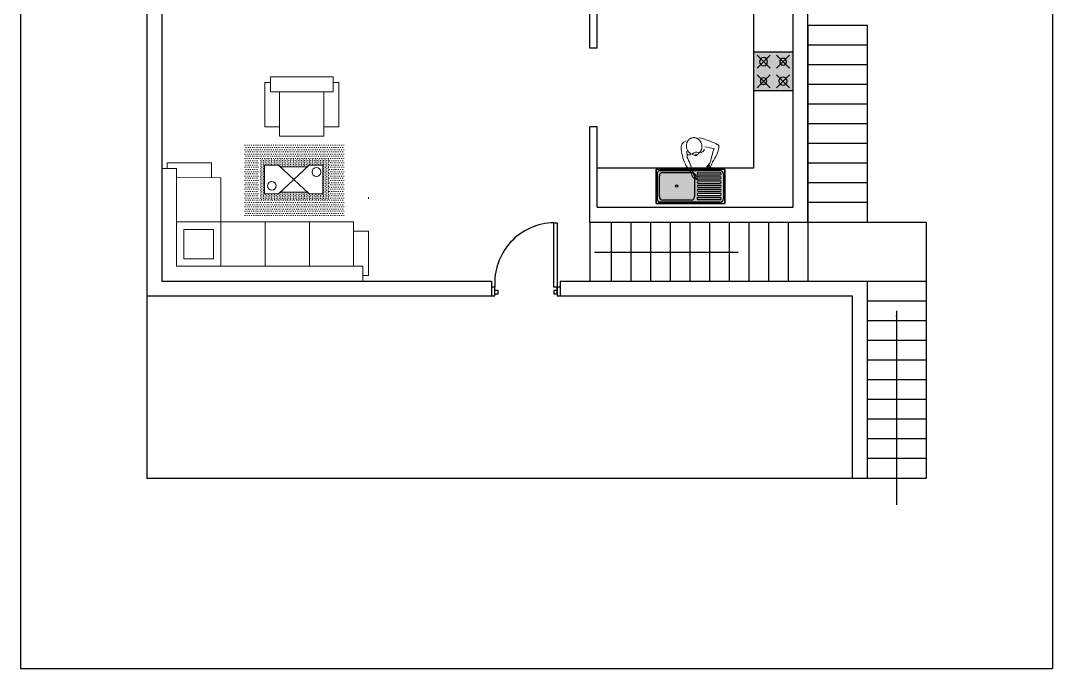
# Model space of a CAD drawing. Extents: x -454308 to 890911, y -14103 to 1343694.
# Drawn here: x 202507 to 203136, y 659373 to 659768 of the extents above; entities that cross this region are included whole.
import ezdxf

# ---------------------------------------------------------------- set-up
doc = ezdxf.new("R2010")
doc.units = 0
doc.header["$MEASUREMENT"] = 0
for name, color, linetype in [('A-Door', 144, 'Continuous'), ('ELE', 7, 'Continuous'), ('FURN', 250, 'Continuous')]:
    doc.layers.add(name, color=color, linetype=linetype)
for name, color, linetype, lineweight in [('A-FURN', 35, 'Continuous', 5), ('A-Wall', 7, 'Continuous', 30), ('AR_Mobiliario', 211, 'Continuous', 25), ('Mobiliario', 7, 'Continuous', 9), ('PUERTAS', 7, 'Continuous', 20), ('texturas', 253, 'Continuous', 9)]:
    doc.layers.add(name, color=color, linetype=linetype, lineweight=lineweight)
doc.styles.add('AA_03.50', font='ARIALN.TTF', dxfattribs={"height": 8})
doc.dimstyles.new('AA_03.50', dxfattribs={"dimtxt": 9, "dimasz": 3.25, "dimexe": 1.75, "dimexo": 3.375, "dimgap": 0.09, "dimtad": 0, "dimdec": 0, "dimzin": 3, "dimdsep": 46, "dimlunit": 4, "dimtxsty": 'AA_03.50', "dimblk": 'DOTSMALL', "dimcen": 0.09, "dimclre": 7, "dimadec": 0, "dimazin": 0, "dimtfac": 1, "dimtdec": 0, "dimtofl": 0, "dimtmove": 0, "dimatfit": 3, "dimfxl": 1, "dimtolj": 1, "dimtzin": 0, "dimlwd": -1, "dimarcsym": 0})

# ---------------------------------------------------------------- blocks, each defined once
blk = doc.blocks.new('_DotSmall')
at = {"color": 0, "linetype": 'ByBlock', "const_width": 0.5}
blk.add_lwpolyline([(-0.0625, 0, 1), (0.0625, 0, 1)], format="xyb", close=True, dxfattribs=at)
blk = doc.blocks.new('mesa')
at = {"layer": 'Mobiliario'}
for p, q in [((0.08435231062054527, 12.41471870232449), (0.334352310620659, 12.41471870232451)), ((0.08435231062063053, 11.89524450139048), (0.08435231062063053, 12.41471870232449)), ((0.8882378710083287, 11.89524450139044), (0.3343523106206305, 12.41471870232448)), ((0.334352310620659, 11.89524450139047), (0.8882378710082435, 12.41471870232449)), ((0.3663395908007772, 12.38471870232449), (0.8562505908280968, 12.38471870232449)), ((0.8882378710082435, 12.41471870232449), (1.138237871008243, 12.41471870232451)), ((1.138237871008243, 12.41471870232451), (1.1382378710083, 11.89524450139047)), ((0.3343523106206874, 11.89524450139048), (0.08435231062063053, 11.89524450139048)), ((0.8562505908282105, 11.92524450139047), (0.3663395908008056, 11.92524450139048)), ((1.1382378710083, 11.89524450139047), (0.8882378710083572, 11.89524450139046))]:
    blk.add_line(p, q, dxfattribs=at)
for centre in [(0.2156918921400006, 12.26840698894974), (1.020807625697898, 12.01914709373848)]:
    blk.add_circle(centre, 0.07937742498779699, dxfattribs=at)
blk = doc.blocks.new('gjgjsgf')
at = {"layer": 'Mobiliario'}
for p, q in [((-0.125063753512336, 0.07493621395498168), (-0.7250636754338302, 0.07463011901741085)), ((-0.7250636754338302, 0.07463011901743927), (-0.7249361358765327, -0.1253698484499068)), ((-0.05, 0), (-0.2499999674673745, -0.0001275395572974958)), ((-0.1249999837336873, -6.376977864874789e-05), (-0.125063753512336, 0.07493621395498168)), ((-0.1249999837336873, -6.376977864874789e-05), (-0.125063753512336, 0.07493621395498168)), ((-0.04956636550507483, -0.8499998893888971), (-0.05, 0)), ((-0.2499361976887258, -0.1251275232909848), (-0.84993611961022, -0.1254336182285272)), ((-0.2499361976887258, -0.1251275232909848), (-0.84993611961022, -0.1254336182285272)), ((-0.2499361976887258, -0.1251275232909848), (-0.84993611961022, -0.1254336182285272)), ((-0.84993611961022, -0.1254336182285272), (-0.2499361976887258, -0.1251275232909848)), ((-0.84993611961022, -0.1254336182285272), (-0.2499361976887258, -0.1251275232909848)), ((-0.2499361976887258, -0.1251275232909848), (-0.84993611961022, -0.1254336182285272)), ((-0.84993611961022, -0.1254336182285272), (-0.2499361976887258, -0.1251275232909848)), ((-0.2499361976887258, -0.1251275232909848), (-0.84993611961022, -0.1254336182285272)), ((-0.84993611961022, -0.1254336182285272), (-0.849630024672706, -0.7254335401501066)), ((-0.2499361976887258, -0.1251275232909848), (-0.2499999674672608, -0.0001275395572974958)), ((-0.2499361976887258, -0.1251275232909848), (-0.2499999674672608, -0.0001275395572974958)), ((-0.2495663329724493, -0.8501274289461946), (-0.2499361976887258, -0.1251275232909848)), ((-0.2496301027510981, -0.7251274452125358), (-0.2499361976887258, -0.1251275232909848)), ((-0.849630024672706, -0.7254335401501066), (-0.2496301027510981, -0.7251274452125358)), ((-0.849630024672706, -0.7254335401501066), (-0.2496301027510981, -0.7251274452125358)), ((-0.2496301027510981, -0.7251274452125358), (-0.849630024672706, -0.7254335401501066)), ((-0.7246300409390187, -0.7253697703714295), (-0.7245025013817212, -0.9253697378387471)), ((-0.2495663329724493, -0.8501274289461946), (-0.2496301027510981, -0.7251274452125358)), ((-0.7245025013817212, -0.9253697378388039), (-0.1245025794601133, -0.9250636429012047)), ((-0.2495663329724493, -0.8501274289461946), (-0.04956636550507483, -0.8499998893888971)), ((-0.1245025794601133, -0.9250636429011763), (-0.1245663492387621, -0.8500636591675459))]:
    blk.add_line(p, q, dxfattribs=at)
blk = doc.blocks.new('FGDG')
at = {"layer": 'texturas'}
h = blk.add_hatch(dxfattribs=at)
h.set_pattern_fill('DOTS,_O', color=256, scale=0.8437500000836319, angle=360)
h.set_pattern_definition([(360, (192367.1209193, 638090.5605623324), (0.6697265625663827, -1.339453125132765), [0, -1.339453125132765])])
h.paths.add_polyline_path([(202324.8030693877, 659841.625942769), (202324.8030693877, 659817.3436884851), (202367.1217070563, 659817.3436884851), (202367.1217070563, 659841.625942769)], flags=16)
h.paths.add_polyline_path([(202355.3092070533, 659838.2509427696), (202354.2296363536, 659837.2384427668), (202337.695140096, 659837.2384427668), (202336.6155693907, 659838.2509427696), (202328.1780693885, 659838.2509427696), (202328.1780693885, 659820.7186884873), (202336.6155693907, 659820.7186884873), (202337.695140096, 659821.731188486), (202354.2296363536, 659821.731188486), (202355.3092070533, 659820.7186884873), (202363.7467070555, 659820.7186884873), (202363.7467070555, 659838.2509427696)], flags=0)
h.paths.add_polyline_path([(202359.7834362729, 659831.390242182, 1), (202359.7834362729, 659836.7482183684, 1)], flags=0)
h.paths.add_polyline_path([(202332.6107802645, 659828.3356969057, 1), (202332.6107802645, 659822.9777207192, 1)], flags=0)
h.paths.add_polyline_path([(202315.9617230712, 659807.2405328454), (202376.7186602179, 659807.2405328454), (202376.7186602179, 659851.1717279769), (202315.9617230712, 659851.1700097342)])
h = blk.add_hatch(dxfattribs=at)
h.set_pattern_fill('DOTS,_O', color=256, scale=0.6075000000602149, angle=809.9999999999999)
h.set_pattern_definition([(270, (192367.1209193, 638090.5605623324), (-0.9644062500955909, -0.482203125047796), [0, -0.9644062500955911])])
h.paths.add_polyline_path([(202367.1217070563, 659841.625942769), (202367.1217070563, 659817.3436884851), (202324.8030693877, 659817.3436884851), (202324.8030693877, 659841.625942769)])
h.paths.add_polyline_path([(202355.3092070533, 659838.2509427696), (202354.2296363536, 659837.2384427668), (202337.695140096, 659837.2384427668), (202336.6155693907, 659838.2509427696), (202328.1780693885, 659838.2509427696), (202328.1780693885, 659820.7186884873), (202336.6155693907, 659820.7186884873), (202337.695140096, 659821.731188486), (202354.2296363536, 659821.731188486), (202355.3092070533, 659820.7186884873), (202363.7467070555, 659820.7186884873), (202363.7467070555, 659838.2509427696)], flags=16)
h.paths.add_polyline_path([(202359.7834362729, 659831.390242182, 1), (202359.7834362729, 659836.7482183684, 1)], flags=0)
h.paths.add_polyline_path([(202332.6107802645, 659828.3356969057, 1), (202332.6107802645, 659822.9777207192, 1)], flags=0)
at = {"layer": 'Mobiliario'}
for p, q in [((202265.4510285639, 659767.6190553883), (202265.4600604501, 659836.2830977924)), ((202265.4600604501, 659836.2830977924), (202274.4781487671, 659836.2773492835)), ((202268.8531494921, 659836.280218923), (202268.8560191372, 659839.6552181933)), ((202268.8531494921, 659836.280218923), (202268.8560191372, 659839.6552181933)), ((202268.8560191372, 659839.6552181933), (202295.8560156237, 659839.6414439185)), ((202274.4477165298, 659776.624794449), (202274.4781487671, 659836.2773492835)), ((202295.8560156237, 659839.6414439185), (202295.8502763446, 659830.6414453816)), ((202301.4752756197, 659830.6385757364), (202274.4752791276, 659830.6523500113)), ((202274.4752791276, 659830.6523500113), (202301.4752756197, 659830.6385757364)), ((202301.4752756197, 659830.6385757364), (202274.4752791276, 659830.6523500113)), ((202274.4752791276, 659830.6523500113), (202301.4752756197, 659830.6385757364)), ((202301.4752756141, 659830.638575742), (202274.4752791276, 659830.6523500071)), ((202274.4752791276, 659830.6523500071), (202301.4752756141, 659830.638575742)), ((202274.4752791276, 659830.6523500071), (202301.4752756141, 659830.638575742)), ((202274.4752791276, 659830.6523500071), (202301.4752756141, 659830.638575742)), ((202301.4752756197, 659830.6385757364), (202301.461501342, 659803.63857925)), ((202301.4752756141, 659830.638575742), (202301.4752756197, 659830.6385757364)), ((202301.461501342, 659803.63857925), (202274.4615048555, 659803.6523535248)), ((202301.461501342, 659803.63857925), (202274.4615048555, 659803.6523535248)), ((202274.4615048555, 659803.6523535248), (202301.461501342, 659803.63857925)), ((202328.4614978341, 659803.6523535248), (202301.461501342, 659803.63857925)), ((202301.461501342, 659803.63857925), (202301.4752756197, 659776.6385827635)), ((202355.4614943261, 659803.6661277997), (202328.4614978341, 659803.6523535248)), ((202328.4614978341, 659803.6523535248), (202328.4752721061, 659776.6523570383)), ((202328.4752721061, 659776.6523570383), (202328.4614978341, 659803.6523535248)), ((202382.4614908126, 659803.6799020647), (202355.4614943261, 659803.6661277997)), ((202355.4614943261, 659803.6661277997), (202355.4752685982, 659776.6661313034)), ((202355.4752685982, 659776.6661313034), (202355.4614943261, 659803.6661277997)), ((202382.4752650902, 659776.6799055783), (202382.4614908126, 659803.6799020647)), ((202391.4643589903, 659798.0606420856), (202382.4643604521, 659798.0549027967)), ((202391.478133268, 659771.060645588), (202391.4643589903, 659798.0606420856)), ((202274.4477165298, 659776.624794449), (202388.1002939366, 659776.6247944601)), ((202388.1060361437, 659767.6190553883), (202388.1002939366, 659776.6247944601)), ((202388.1031339936, 659771.0577759498), (202391.478133268, 659771.060645588)), ((202265.4510285639, 659767.6190553883), (202388.1060361437, 659767.6190553883))]:
    blk.add_line(p, q, dxfattribs=at)
blk.add_lwpolyline([(202278.9477165254, 659781.1247944543), (202296.9615013464, 659781.1247944543), (202296.9615013464, 659799.138579246), (202278.9477165254, 659799.138579246)], close=True, dxfattribs=at)
at = {"layer": 'PUERTAS'}
blk.add_line((202391.4658337694, 659818.8065553957), (202391.4658337694, 659817.6815553941), dxfattribs=at)
at = {"layer": 'AR_Mobiliario'}
for name, p, xscale, yscale, zscale, rotation in [('gjgjsgf', (202369.9724573804, 659894.2549340123), -45.00000000446035, 45.00000000446035, 45.00000000446035, 270.0292299092127), ('mesa', (202325.3311789029, 660239.7154447313), -33.75000000334527, 33.75000000334527, 33.75000000334527, 180)]:
    blk.add_blockref(name, p, dxfattribs=dict(at, xscale=xscale, yscale=yscale, zscale=zscale, rotation=rotation))
blk = doc.blocks.new('A$C2FF36649')
at = {"layer": 'FURN', "ltscale": 5}
h = blk.add_hatch(color=252, dxfattribs=at)
h.set_gradient(color1=(132, 132, 132), rotation=89.99999999999996, one_color=1, tint=1, name='CYLINDER')
h.paths.add_polyline_path([(23.6293699095404, -1.27793573483e-05), (23.62936990955495, 23.62940410603552), (-4.78735018987e-05, 23.62940410825467), (-4.78735164506e-05, -1.27771381813e-05)])
at = {"layer": 'FURN'}
for p, q in [((23.62936990955495, 23.62940410603552), (-4.78735018987e-05, 23.62940410825467)), ((-4.78735018987e-05, 23.62940410825467), (-4.78735164506e-05, -1.27771381813e-05)), ((1.969070200284475, 13.78381373932279), (9.845542495415428, 21.66028603445375)), ((1.969070200284475, 21.66028603445375), (9.845542495415428, 13.78381373932279)), ((21.66025093810458, 21.66028603445375), (13.78377864297363, 13.78381373932279)), ((21.66025093810458, 13.78381373932279), (13.78377864297363, 21.66028603445375)), ((23.6293699095404, -1.27793573483e-05), (23.62936990955495, 23.62940410603552)), ((1.969070200255373, 1.969105296626366), (9.845542495386324, 9.845577591757321)), ((1.969070200255373, 9.845577591757321), (9.845542495386324, 1.969105296626366)), ((21.66025093809003, 1.969105296626366), (13.78377864295908, 9.845577591757321)), ((21.66025093809003, 9.845577591757321), (13.78377864295908, 1.969105296626366)), ((-4.78735164506e-05, -1.27771381813e-05), (23.6293699095404, -1.27793573483e-05))]:
    blk.add_line(p, q, dxfattribs=at)
for centre, radius in [((5.907306347842677, 17.72204988688827), 2.027331139159969), ((17.72201479054638, 17.72204988688827), 2.460688607613357), ((5.907306347828122, 5.907341444191843), 2.460688607613357), ((17.72201479051728, 5.907341444191843), 2.027331139159969)]:
    blk.add_circle(centre, radius, dxfattribs=at)
blk = doc.blocks.new('rtrttet')
at = {"layer": 'FURN', "ltscale": 5}
h = blk.add_hatch(color=252, dxfattribs=at)
h.set_gradient(color1=(132, 132, 132), rotation=89.99999999999996, one_color=1, tint=1, name='CURVED')
edge = h.paths.add_edge_path(flags=16)
edge.add_line((50990.56004541033, -3347.328410503327), (50990.56004541033, -3359.910334155564))
edge.add_arc((50991.15078083245, -3359.910334155564), 0.5907354221348183, 180, 360)
edge.add_line((50991.7415162546, -3359.910334155564), (50991.7415162546, -3347.328410503327))
edge.add_arc((50991.15078083245, -3347.328410503327), 0.5907354221348183, 0, 180)
edge = h.paths.add_edge_path(flags=16)
edge.add_line((50992.92298709886, -3347.328410503327), (50992.92298709886, -3359.910334155564))
edge.add_arc((50993.51372252098, -3359.910334155564), 0.5907354221348183, 180, 360)
edge.add_line((50994.10445794313, -3359.910334155564), (50994.10445794313, -3347.328410503327))
edge.add_arc((50993.51372252098, -3347.328410503327), 0.5907354221348183, 0, 180)
edge = h.paths.add_edge_path(flags=16)
edge.add_line((50995.28592878741, -3347.328410503327), (50995.28592878741, -3359.910334155564))
edge.add_arc((50995.87666420952, -3359.910334155564), 0.5907354221348183, 180, 360)
edge.add_line((50996.46739963167, -3359.910334155564), (50996.46739963167, -3347.328410503327))
edge.add_arc((50995.87666420952, -3347.328410503327), 0.5907354221348183, 0, 180)
edge = h.paths.add_edge_path(flags=16)
edge.add_line((50997.64887047594, -3347.328410503327), (50997.64887047594, -3359.910334155564))
edge.add_arc((50998.23960589809, -3359.910334155564), 0.5907354221348183, 180, 360)
edge.add_line((50998.83034132022, -3359.910334155564), (50998.83034132022, -3347.328410503327))
edge.add_arc((50998.23960589809, -3347.328410503327), 0.5907354221348183, 0, 180)
edge = h.paths.add_edge_path(flags=16)
edge.add_line((50989.37857456606, -3347.328410503327), (50989.37857456606, -3359.910334155564))
edge.add_arc((50988.78783914392, -3359.910334155564), 0.5907354221348183, -180, 0, ccw=False)
edge.add_line((50988.19710372178, -3359.910334155564), (50988.19710372178, -3347.328410503327))
edge.add_arc((50988.78783914392, -3347.328410503327), 0.5907354221348183, 0, 180, ccw=False)
edge = h.paths.add_edge_path(flags=16)
edge.add_line((50987.01563287752, -3347.328410503327), (50987.01563287752, -3359.910334155564))
edge.add_arc((50986.42489745539, -3359.910334155564), 0.5907354221348183, -180, 0, ccw=False)
edge.add_line((50985.83416203325, -3359.910334155564), (50985.83416203325, -3347.328410503327))
edge.add_arc((50986.42489745539, -3347.328410503327), 0.5907354221348183, 0, 180, ccw=False)
edge = h.paths.add_edge_path()
edge.add_line((51000.09801564757, -3325.312846690668), (51000.09801564757, -3359.787715925591))
edge.add_arc((50998.12889757379, -3359.787715925591), 1.969118073782724, -90, 0, ccw=False)
edge.add_line((50998.12889757379, -3361.756833999378), (50983.95124744254, -3361.756833999378))
edge.add_arc((50983.95124744254, -3359.787715925591), 1.969118073782724, 180, 270, ccw=False)
edge.add_line((50981.98212936877, -3359.787715925591), (50981.98212936877, -3325.312846690668))
edge.add_arc((50983.16360021303, -3325.312846690668), 1.181470844269636, 90, 180, ccw=False)
edge.add_line((50983.16360021303, -3324.131375846385), (50998.9165448033, -3324.131375846385))
edge.add_arc((50998.9165448033, -3325.312846690668), 1.181470844269636, 0, 90, ccw=False)
edge = h.paths.add_edge_path(flags=16)
edge.add_line((50984.65269118897, -3347.328410503327), (50984.65269118897, -3359.910334155564))
edge.add_arc((50984.07785513079, -3347.312511139378), 0.5750558960384421, 358.4156626171143, 541.5843373828856)
edge.add_arc((50984.07785513079, -3359.926233519499), 0.5750558960384421, 178.4156626171142, 361.5843373828858)
edge.add_line((50983.5030190726, -3347.335673492086), (50983.5030190726, -3359.910334155564))
h = blk.add_hatch(color=252, dxfattribs=at)
h.set_gradient(color1=(132, 132, 132), rotation=89.99999999999996, one_color=1, tint=1, name='CURVED')
edge = h.paths.add_edge_path()
edge.add_line((50999.21622282836, -3327.1003559008), (50999.21622282836, -3343.247124105828))
edge.add_arc((50997.24710475459, -3343.247124105828), 1.969118073782724, -90, 0, ccw=False)
edge.add_line((50997.24710475459, -3345.216242179598), (50985.43239631189, -3345.216242179598))
edge.add_arc((50985.43239631189, -3343.247124105828), 1.969118073782724, 180, 270, ccw=False)
edge.add_line((50983.46327823809, -3343.247124105828), (50983.46327823809, -3327.1003559008))
edge.add_arc((50985.43239631189, -3327.1003559008), 1.969118073782724, 90, 180, ccw=False)
edge.add_line((50985.43239631189, -3325.131237827027), (50997.24710475459, -3325.131237827027))
edge.add_arc((50997.24710475459, -3327.1003559008), 1.969118073782724, 0, 90, ccw=False)
at = {"layer": 'ELE'}
blk.add_lwpolyline([(51000.88566287708, -3323.343728616881), (50981.19448213926, -3323.343728616881), (50981.19448213926, -3362.544481228896), (51000.88566287708, -3362.544481228896)], close=True, dxfattribs=at)
blk.add_circle((50991.20272050669, -3334.973535494666), 0.6792338294544606, dxfattribs=at)
at = {"layer": 'FURN'}
for p, q in [((50981.19448213926, -3323.343728616881), (51000.88566287708, -3323.343728616881)), ((50981.19448213926, -3362.544481228896), (50981.19448213926, -3323.343728616881)), ((51000.88566287708, -3323.343728616881), (51000.88566287708, -3362.544481228896)), ((50981.98212936877, -3359.787715925591), (50981.98212936877, -3325.312846690668)), ((50983.16360021303, -3324.131375846385), (50998.9165448033, -3324.131375846385)), ((50983.16360021303, -3343.247124105828), (50983.16360021303, -3327.1003559008)), ((50983.16360021303, -3343.247124105828), (50983.16360021303, -3327.1003559008)), ((50985.13271828683, -3325.131237827027), (50996.94742672952, -3325.131237827027)), ((50985.13271828683, -3325.131237827027), (50996.94742672952, -3325.131237827027)), ((50998.9165448033, -3327.1003559008), (50998.9165448033, -3343.247124105828)), ((50998.9165448033, -3327.1003559008), (50998.9165448033, -3343.247124105828)), ((51000.09801564757, -3325.312846690668), (51000.09801564757, -3359.787715925591)), ((50983.5030190726, -3347.335673492086), (50983.5030190726, -3359.910334155564)), ((50996.94742672952, -3345.216242179598), (50985.13271828683, -3345.216242179598)), ((50996.94742672952, -3345.216242179598), (50985.13271828683, -3345.216242179598)), ((51000.88566287708, -3362.544481228896), (50981.19448213926, -3362.544481228896)), ((50998.12889757379, -3361.756833999378), (50983.95124744254, -3361.756833999378))]:
    blk.add_line(p, q, dxfattribs=at)
at = {"layer": 'FURN', "color": 0}
for p, q in [((50984.65269118897, -3347.328410503327), (50984.65269118897, -3359.910334155564)), ((50985.83416203325, -3347.328410503327), (50985.83416203325, -3359.910334155564)), ((50987.01563287752, -3347.328410503327), (50987.01563287752, -3359.910334155564)), ((50988.19710372178, -3347.328410503327), (50988.19710372178, -3359.910334155564)), ((50989.37857456606, -3347.328410503327), (50989.37857456606, -3359.910334155564)), ((50990.56004541033, -3347.328410503327), (50990.56004541033, -3359.910334155564)), ((50991.7415162546, -3347.328410503327), (50991.7415162546, -3359.910334155564)), ((50992.92298709886, -3347.328410503327), (50992.92298709886, -3359.910334155564)), ((50994.10445794313, -3347.328410503327), (50994.10445794313, -3359.910334155564)), ((50995.28592878741, -3347.328410503327), (50995.28592878741, -3359.910334155564)), ((50996.46739963167, -3347.328410503327), (50996.46739963167, -3359.910334155564)), ((50997.64887047594, -3347.328410503327), (50997.64887047594, -3359.910334155564)), ((50998.83034132022, -3347.328410503327), (50998.83034132022, -3359.910334155564))]:
    blk.add_line(p, q, dxfattribs=at)
at = {"layer": 'FURN'}
for centre, radius, start, end in [((50983.16360021303, -3325.312846690668), 1.181470844269636, 90, 180), ((50985.13271828683, -3327.1003559008), 1.969118073782724, 90, 180), ((50985.13271828683, -3327.1003559008), 1.969118073782724, 90, 180), ((50996.94742672952, -3327.1003559008), 1.969118073782724, 0, 90), ((50996.94742672952, -3327.1003559008), 1.969118073782724, 0, 90), ((50998.9165448033, -3325.312846690668), 1.181470844269636, 0, 90), ((50985.13271828683, -3343.247124105828), 1.969118073782724, 180, 270), ((50985.13271828683, -3343.247124105828), 1.969118073782724, 180, 270), ((50984.07785513079, -3347.312511139378), 0.5750558960384421, 358.4156626171143, 181.5843373828857), ((50986.42489745539, -3347.328410503327), 0.5907354221348183, 0, 180), ((50988.78783914392, -3347.328410503327), 0.5907354221348183, 0, 180), ((50991.15078083245, -3347.328410503327), 0.5907354221348183, 0, 180), ((50993.51372252098, -3347.328410503327), 0.5907354221348183, 0, 180), ((50995.87666420952, -3347.328410503327), 0.5907354221348183, 0, 180), ((50996.94742672952, -3343.247124105828), 1.969118073782724, 270, 0), ((50996.94742672952, -3343.247124105828), 1.969118073782724, 270, 0), ((50998.23960589809, -3347.328410503327), 0.5907354221348183, 0, 180), ((50983.95124744254, -3359.787715925591), 1.969118073782724, 180, 270), ((50984.07785513079, -3359.926233519499), 0.5750558960384421, 178.4156626171142, 1.584337382885721), ((50986.42489745539, -3359.910334155564), 0.5907354221348183, 180, 0), ((50988.78783914392, -3359.910334155564), 0.5907354221348183, 180, 0), ((50991.15078083245, -3359.910334155564), 0.5907354221348183, 180, 0), ((50993.51372252098, -3359.910334155564), 0.5907354221348183, 180, 0), ((50995.87666420952, -3359.910334155564), 0.5907354221348183, 180, 0), ((50998.23960589809, -3359.910334155564), 0.5907354221348183, 180, 0), ((50998.12889757379, -3359.787715925591), 1.969118073782724, 270, 0)]:
    blk.add_arc(centre, radius, start, end, dxfattribs=at)
blk = doc.blocks.new('pessoa_2')
at = {"layer": 'A-FURN', "lineweight": 0}
blk.add_line((0.0082905000000153, -0.3430909438627481), (0.0082905000000153, -0.35964674386274), dxfattribs=at)
for points in [[(0.0715221000000099, -0.3285088438627497), (0.0725568000000152, -0.3276577438627441), (0.0785391000000146, -0.3222931438627512), (0.0840813000000083, -0.3165535438627387), (0.0891723000000155, -0.310485743862742), (0.0938055000000162, -0.3041347438627469), (0.09797880000000699, -0.2975416438627434), (0.1016937000000126, -0.2907439438627506), (0.1049532000000113, -0.2837755438627454), (0.1077624000000128, -0.2766670438627443), (0.1101267000000092, -0.2694445438627468), (0.1120515000000068, -0.2621323438627456), (0.1135428000000047, -0.2547511438627481), (0.1146042000000023, -0.247320743862744), (0.1152399000000059, -0.2398579438627451), (0.115451400000012, -0.2323792438627521), (0.1152399000000059, -0.2249008438627413), (0.1146045000000129, -0.2174380438627423), (0.1135431000000153, -0.2100073438627419), (0.1120521000000139, -0.2026264438627408), (0.1101273000000162, -0.1953139438627431), (0.1077633000000162, -0.1880917438627421), (0.1049541000000147, -0.1809829438627446), (0.1016946000000161, -0.1740145438627394), (0.0979800000000069, -0.1672168438627466), (0.093806700000016, -0.1606237438627431), (0.0891735000000154, -0.1542724438627516), (0.0840828000000045, -0.1482046438627407), (0.0785406000000109, -0.142464743862746), (0.0725583000000114, -0.1371001438627388), (0.0661533000000105, -0.1321603438627505), (0.0593499000000151, -0.1276951438627378), (0.0521793000000059, -0.123754643862739), (0.04468080000000901, -0.1203862438627397), (0.0369018000000097, -0.1176328438627507), (0.0288954000000104, -0.1155325438627415), (0.0207225000000051, -0.1141147438627428), (0.0124473000000052, -0.1134004438627443), (0.0041376000000071, -0.1134001438627479), (-0.0041375999999929, -0.11411414386275), (-0.0123104999999839, -0.1155316438627523), (-0.0203168999999832, -0.1176319438627473), (-0.0280961999999931, -0.1203850438627398), (-0.0355943999999937, -0.1237531438627428), (-0.042765299999985, -0.1276933438627452), (-0.0495689999999911, -0.1321582438627473), (-0.0559742999999884, -0.1370980438627498), (-0.0619565999999878, -0.1424623438627464), (-0.0674990999999921, -0.1482022438627411), (-0.0725897999999887, -0.1542697438627414), (-0.0772232999999858, -0.1606207438627507), (-0.0813968999999872, -0.16721384386274), (-0.0851117999999929, -0.1740112438627506), (-0.0883712999999915, -0.1809796438627416), (-0.0911807999999894, -0.188088443862739), (-0.0935450999999859, -0.1953106438627401), (-0.0954701999999941, -0.2026228438627413), (-0.0969611999999955, -0.2100037438627424), (-0.0980228999999895, -0.2174344438627429), (-0.0986585999999932, -0.2248972438627419), (-0.0988703999999956, -0.2323756438627385), (-0.0986588999999896, -0.2398543438627456), (-0.0980237999999929, -0.2473171438627446), (-0.0969623999999954, -0.2547478438627451), (-0.0954716999999903, -0.2621287438627462), (-0.0935468999999927, -0.2694412438627438), (-0.0911828999999926, -0.2766634438627449), (-0.0883739999999875, -0.2837725438627387), (-0.0851147999999853, -0.2907409438627439), (-0.0814001999999903, -0.297538643862751), (-0.0772268999999852, -0.3041317438627402), (-0.0725939999999952, -0.3104830438627459), (-0.0675032999999843, -0.3165508438627427), (-0.0619610999999907, -0.322291043862748), (-0.0559790999999876, -0.3276556438627409), (-0.0549401999999901, -0.3285094438627425)], [(0.0019161000000167, -0.3554740438627419), (0.0019383000000062, -0.3556558438627491), (0.0020394000000152, -0.356409443862745), (0.0021666000000096, -0.3572341438627404), (0.0023283000000163, -0.3581425438627406), (0.0025353000000052, -0.3591463438627471), (0.002802900000006, -0.3602566438627406), (0.0031515000000155, -0.3614782438627486), (0.0036075000000153, -0.3628018438627407), (0.004203000000004, -0.3641899438627405), (0.0049695000000156, -0.3655594438627503), (0.0059247000000084, -0.36676634386275), (0.0070539000000167, -0.3676156438627487), (0.0082902000000047, -0.3679246438627501), (0.0095262000000105, -0.3676159438627451), (0.0106554000000045, -0.3667666438627464), (0.011610900000008, -0.3655597438627467), (0.0123774000000054, -0.3641902438627511), (0.0129729000000083, -0.3628021438627513), (0.0134292000000045, -0.361478543862745), (0.013777800000014, -0.3602572438627476), (0.0140454000000148, -0.3591466438627435), (0.0142524000000037, -0.3581428438627512), (0.0144141000000104, -0.3572347438627474), (0.0145416000000154, -0.3564097438627414), (0.0146427000000102, -0.3556561438627455), (0.0146652000000103, -0.3554743438627526)], [(0.1202703000000156, -0.5444830438627406), (0.1201641000000109, -0.5446996438627423), (0.1197477000000049, -0.5459518438627387), (0.1197396000000026, -0.5471557438627457), (0.1202076000000147, -0.54819764386275), (0.1211124000000154, -0.548991743862743), (0.1223247000000072, -0.5495125438627471), (0.1236855000000077, -0.5497906438627496), (0.1250637000000125, -0.5498839438627388), (0.1263774000000097, -0.5498512438627472), (0.1275873000000161, -0.5497396438627506), (0.1286820000000119, -0.5495824438627466), (0.1296660000000145, -0.5494006438627395), (0.130549500000015, -0.5492074438627415), (0.1313460000000077, -0.5490106438627436), (0.1320678000000157, -0.5488144438627387), (0.1327263000000158, -0.5486209438627441), (0.1333323000000064, -0.5484313438627453), (0.1338939000000039, -0.5482453438627461), (0.1344186000000036, -0.548062943862746), (0.134913300000008, -0.5478835438627386), (0.1353834000000091, -0.5477065438627449), (0.1358334000000099, -0.5475304438627405), (0.136267800000013, -0.547354943862743), (0.1366905000000145, -0.5471788438627386), (0.137104800000003, -0.547000643862745), (0.1375140000000101, -0.5468197438627413), (0.137921100000014, -0.546634343862749), (0.1383297000000141, -0.5464429438627434), (0.13874220000001, -0.5462443438627389), (0.1391619000000048, -0.5460364438627467), (0.1395924000000122, -0.5458168438627382), (0.140037300000003, -0.5455834438627392), (0.1404999000000089, -0.5453329438627466), (0.1409850000000148, -0.5450620438627425), (0.1414971000000094, -0.5447659438627426), (0.1420416000000131, -0.5444392438627405), (0.1426239000000038, -0.5440756438627404), (0.1432503000000054, -0.5436667438627439), (0.1437423000000138, -0.5433313438627465)]]:
    blk.add_lwpolyline(points, dxfattribs=at)
for centre, radius, start, end in [((-0.0789965999999964, -0.2376913438627497), 0.09999989999999999, 93.95830000000092, 178.237200000009), ((0.0908004000000062, -0.2366653438627395), 0.09999989999999999, 58.80300000000054, 86.08640000000842), ((1.861025400000014, -0.2974015438627475), 2.040941099999999, 178.2370999999941, 181.6154000000121), ((-1.118127299999982, -0.1827745438627488), 1.015361099999998, 349.6634400000123, 354.5040299999997), ((-0.9145712999999916, -1.896930143862745), 2.040941099999999, 52.22200000000533, 58.80300000000054), ((0.6194082000000094, 0.6293989561372513), 1.015362, 242.611500000009, 249.9389999999944), ((0.3199914000000064, -0.3040702438627392), 0.0256575, 331.5185399999927, 51.04809999998479), ((0.2900526000000099, -0.3322537438627506), 0.4697055000000001, 182.7679000000029, 210.7546999999934), ((-1.343262599999988, -0.6737299438627389), 1.2623625, 4.474949999986903, 14.70509999999279), ((-0.0609701999999857, -0.2598982438627502), 0.080019, 230.1335999999839, 270), ((-0.0433904999999868, -0.314698043862748), 0.0179472, 230.2127999999957, 300.3372000000075), ((0.0108207000000107, -0.2944489438627471), 0.06696150000000001, 221.5632000000084, 263.3251999999886), ((0.0082905000000153, -0.4030093438627489), 0.084375, 59.6633000000076, 120.3366999999924), ((0.0057603000000057, -0.2944489438627471), 0.0669618, 276.6748340000024, 318.4368199999951), ((0.0599715000000032, -0.314698043862748), 0.0179472, 239.6627999999924, 309.7872000000044), ((0.0775512000000163, -0.2598982438627502), 0.0800187, 270, 322.1874699999939), ((1.344170100000011, -0.9892771438627505), 1.2623625, 148.2156999999931, 156.8382999999994), ((-0.0936305999999974, -0.1424908438627455), 0.4697055000000001, 310.7222299999934, 338.5449100000022), ((-0.1400540999999862, -0.5881879438627493), 0.0307893, 352.8745299999906, 30.75489999998636), ((-0.0039104999999893, -0.4284640438627463), 0.1977522, 306.2606871242373, 325.2982200000115), ((0.0654840000000121, -0.4543420438627522), 0.1496976, 289.9131500000132, 338.0506600000113), ((0.0745572000000152, -0.4480978438627404), 0.1066338, 295.3385600000137, 309.6524200000035), ((0.3599766000000102, -0.7924678438627524), 0.3406439999999999, 123.8513999999867, 129.6532000000129), ((0.1097004000000084, -0.4744837438627485), 0.0768018, 296.3088699999972, 305.6404499999837), ((0.156200400000003, -0.5393377438627454), 0.003, 325.2992699999997, 125.6404999999948), ((0.1542828000000043, -0.4832281438627464), 0.0307893, 301.1911100000098, 341.9938699999996), ((0.2328885000000156, -0.5218054438627462), 0.0307893, 130.7228999999979, 158.0512000000002), ((-0.0104747999999972, -0.6043861438627403), 0.09979860000000002, 172.8745999999907, 245.4198000000106), ((-0.0539636999999971, -0.5755972438627452), 0.0307893, 179.318499999986, 220.1211000000018), ((-0.3478952999999905, -0.8026303438627451), 0.3406442999999999, 31.6599999999926, 37.46180000000458), ((-0.0713573999999966, -0.6313090438627427), 0.003, 38.53009999999812, 190.0013000000109), ((0.0550023000000124, -0.6062158438627421), 0.131835, 191.2655000000141, 218.3773999999978), ((-0.0089300999999864, -0.5815981438627489), 0.0768015, 218.5301999999942, 242.1095999999985), ((0.0328143000000125, -0.5678629438627496), 0.1066338, 211.6606000000139, 225.9744999999936), ((-0.0518933999999973, -0.6907156438627453), 0.0044262, 268.7776999999846, 36.79879999998944), ((-0.0430736999999937, -0.6470047438627518), 0.0030441, 234.2125999999947, 54.2138000000189), ((0.1151109000000048, -0.5913358438627512), 0.0039897, 121.0123999999909, 289.9136000000095)]:
    blk.add_arc(centre, radius, start, end, dxfattribs=at)
blk = doc.blocks.new('WWQQWWQ')
at = {"layer": 'A-Door'}
for p, q in [((148490.1879734471, 675244.6171032278), (148490.1879734471, 675242.5545298185)), ((148495.5506641901, 675244.6171032278), (148490.1879734471, 675244.6171032278)), ((148490.1879734471, 675244.6171032278), (148490.1879734471, 675242.5545298185)), ((148490.1879734471, 675242.5545298185), (148495.5506641901, 675242.5545298185)), ((148490.1879734471, 675242.5545298185), (148491.4255175246, 675242.5545298185)), ((148491.4255175246, 675242.5545298185), (148491.4255175246, 675240.4919564828)), ((148493.4880907804, 675240.4919564828), (148493.4880907804, 675242.5545298185)), ((148493.4880907804, 675242.5545298185), (148495.5506641901, 675242.5545298185)), ((148495.5506641901, 675242.5545298185), (148495.5506641901, 675244.6171032278)), ((148491.4255175246, 675240.4919564828), (148493.4880907804, 675240.4919564828)), ((148534.5518382875, 675204.6796766375), (148490.1879734471, 675204.6796766375)), ((148490.1879734471, 675204.6796766375), (148490.1879734471, 675202.6171032278)), ((148493.4880907804, 675206.7422499732), (148491.4255175246, 675206.7422499732)), ((148491.4255175246, 675206.7422499732), (148491.4255175246, 675204.6796766375)), ((148491.4255175246, 675204.6796766375), (148495.5506641901, 675204.6796766375)), ((148493.4880907804, 675204.6796766375), (148493.4880907804, 675206.7422499732)), ((148495.5506641901, 675204.6796766375), (148493.4880907804, 675204.6796766375)), ((148495.5506641901, 675204.6796766375), (148495.5506641901, 675206.7422499732)), ((148495.5506641901, 675206.7422499732), (148534.5518382875, 675206.7422499732)), ((148495.5506641901, 675202.6171032278), (148495.5506641901, 675204.6796766375)), ((148534.5518382875, 675206.7422499732), (148534.5518382875, 675204.6796766375)), ((148490.1879734471, 675202.6171032278), (148495.5506641901, 675202.6171032278))]:
    blk.add_line(p, q, dxfattribs=at)
blk.add_arc((148497.8766779394, 675205.9445116114), 36.68383531018716, 1.246070487246185, 93.6353950792882, dxfattribs=at)

msp = doc.modelspace()

# ---------------------------------------------------------------- linework, layer by layer
at = {"lineweight": 30}
for p, q in [((202507.3377152346, 660159.1922340434), (202507.3377152346, 659373.1922340434)), ((203136.3377152346, 660159.1922340434), (203136.3377152346, 659373.1922340434)), ((202584.3377152346, 660082.1922340434), (202584.3377152346, 659489.1922340434)), ((202987.3377152346, 659645.1922340433), (202987.3377152346, 660082.1922340434)), ((202593.3377152346, 660073.1922340434), (202593.3377152346, 659609.192234042)), ((202978.3377152346, 659654.1922340433), (202978.3377152346, 660073.1922340434)), ((202854.3377152346, 659751.1922340433), (202854.3377152346, 659800.1922340435)), ((202858.8377152345, 659751.1922340434), (202858.8377152345, 659800.1922340435)), ((202954.3377152346, 659678.1922340433), (202954.3377152346, 659776.1922340434)), ((202987.3377152346, 659765.1922340433), (202987.3377152346, 659609.1922340433)), ((202987.3377152346, 659765.1922340431), (203023.3377152346, 659765.1922340433)), ((203023.3377152346, 659765.1922340433), (203023.3377152346, 659645.1922340433)), ((202987.3377152346, 659753.1922340431), (203023.3377152346, 659753.1922340433)), ((202858.8377152345, 659751.1922340433), (202854.3377152346, 659751.1922340434)), ((202987.3377152346, 659741.1922340431), (203023.3377152346, 659741.1922340433)), ((202987.3377152346, 659729.1922340431), (203023.3377152346, 659729.1922340433)), ((202987.3377152346, 659717.1922340431), (203023.3377152346, 659717.1922340433)), ((202854.3377152346, 659645.192234043), (202854.3377152346, 659703.1922340434)), ((202858.8377152345, 659703.1922340433), (202854.3377152346, 659703.1922340433)), ((202858.8377152346, 659654.192234043), (202858.8377152346, 659703.1922340433)), ((202987.3377152346, 659705.1922340431), (203023.3377152346, 659705.1922340433)), ((202987.3377152346, 659693.1922340431), (203023.3377152346, 659693.1922340433)), ((202858.8377152345, 659678.192234043), (202954.3377152346, 659678.1922340433)), ((202987.3377152346, 659681.1922340431), (203023.3377152346, 659681.1922340433)), ((202987.3377152346, 659669.1922340431), (203023.3377152346, 659669.1922340433)), ((202858.8377152346, 659654.192234043), (202978.3377152346, 659654.1922340433)), ((202987.3377152346, 659657.1922340431), (203023.3377152346, 659657.1922340433)), ((202854.3377152346, 659645.192234043), (203059.3377152345, 659645.1922340434)), ((202854.3377152346, 659645.192234043), (202854.3377152345, 659609.1922340428)), ((202867.3377152346, 659645.1922340431), (202867.3377152346, 659609.1922340428)), ((202879.3377152346, 659645.1922340431), (202879.3377152346, 659609.1922340433)), ((202891.3377152346, 659645.1922340431), (202891.3377152346, 659609.1922340433)), ((202903.3377152346, 659645.1922340431), (202903.3377152346, 659609.1922340433)), ((202915.3377152346, 659645.1922340431), (202915.3377152346, 659609.1922340433)), ((202927.3377152346, 659645.1922340431), (202927.3377152346, 659609.1922340433)), ((202939.3377152346, 659645.1922340431), (202939.3377152346, 659609.1922340433)), ((202951.3377152346, 659645.1922340431), (202951.3377152346, 659609.1922340433)), ((202963.3377152346, 659645.1922340433), (202963.3377152346, 659609.1922340433)), ((202975.3377152346, 659645.1922340433), (202975.3377152346, 659609.1922340433)), ((203059.3377152346, 659645.1922340434), (203059.3377152346, 659489.1922340434)), ((202593.3377152346, 659609.192234042), (202794.3377152345, 659609.1922340428)), ((202794.3377152345, 659609.1922340427), (202794.3377152345, 659600.1922340427)), ((202836.3377152345, 659609.1922340428), (203059.3377152346, 659609.1922340434)), ((202836.3377152345, 659609.1922340427), (202836.3377152345, 659600.1922340427)), ((203023.3377152346, 659609.1922340433), (203023.3377152346, 659489.1922340434)), ((202584.3377152346, 659600.1922340418), (202794.3377152345, 659600.1922340427)), ((202836.3377152345, 659600.1922340427), (203014.3377152346, 659600.1922340433)), ((203014.3377152346, 659600.1922340433), (203014.3377152346, 659489.1922340434)), ((203023.3377152346, 659597.1922340433), (203059.3377152346, 659597.1922340434)), ((203023.3377152346, 659585.1922340433), (203059.3377152346, 659585.1922340434)), ((203023.3377152346, 659573.1922340433), (203059.3377152346, 659573.1922340434)), ((203023.3377152346, 659561.1922340433), (203059.3377152346, 659561.1922340434)), ((203023.3377152346, 659549.1922340433), (203059.3377152346, 659549.1922340434)), ((203023.3377152346, 659537.1922340433), (203059.3377152346, 659537.1922340434)), ((203023.3377152346, 659525.1922340433), (203059.3377152346, 659525.1922340434)), ((203023.3377152346, 659513.1922340433), (203059.3377152346, 659513.1922340434)), ((203023.3377152346, 659501.1922340433), (203059.3377152346, 659501.1922340434)), ((202584.3377152346, 659489.1922340434), (203059.3377152346, 659489.1922340434)), ((202507.3377152346, 659373.1922340434), (203136.3377152346, 659373.1922340434))]:
    msp.add_line(p, q, dxfattribs=at)

# ---------------------------------------------------------------- block references
msp.add_blockref('FGDG', (327.8866866707103, -158.4268213462783), dxfattribs=at)
at = {"layer": 'A-FURN'}
for name, p, xscale, yscale, zscale, rotation in [('A$C2FF36649', (202954.3377633526, 659748.8241990915), -1.005107596068917, 1.005107596068917, 1.005107596068917, 180), ('pessoa_2', (202915.4020314981, 659701.3022182864), 43.93232458911481, 43.93232458911481, 43.93232458911481, 12.38276783130729), ('rtrttet', (199354.0939512483, 605340.3859482711), 1.065414051833052, 1.065414051833052, 1.065414051833052, 90)]:
    msp.add_blockref(name, p, dxfattribs=dict(at, xscale=xscale, yscale=yscale, zscale=zscale, rotation=rotation))
at = {"layer": 'A-Wall', "xscale": 1.005107596068917, "yscale": 1.005107596068917, "zscale": 1.005107596068917, "rotation": 90.00000000000001}
msp.add_blockref('WWQQWWQ', (881487.8315703359, 510351.5763602299), dxfattribs=at)

# ---------------------------------------------------------------- leaders
at = {"lineweight": 30}
for points in [[(202944.7019279883, 659626.7072018062), (202857.1794816116, 659626.7072018062)], [(203041.3377152346, 659591.0246833485), (203041.3377152346, 659472.8844808211)]]:
    msp.add_leader(points, dimstyle='AA_03.50', override={"dimtxt": 8, "dimgap": 0.09, "dimtad": 0, "dimdec": 1, "dimtdec": 1, "dimfxl": 0.1}, dxfattribs=at)

doc.saveas('drawing.dxf')
